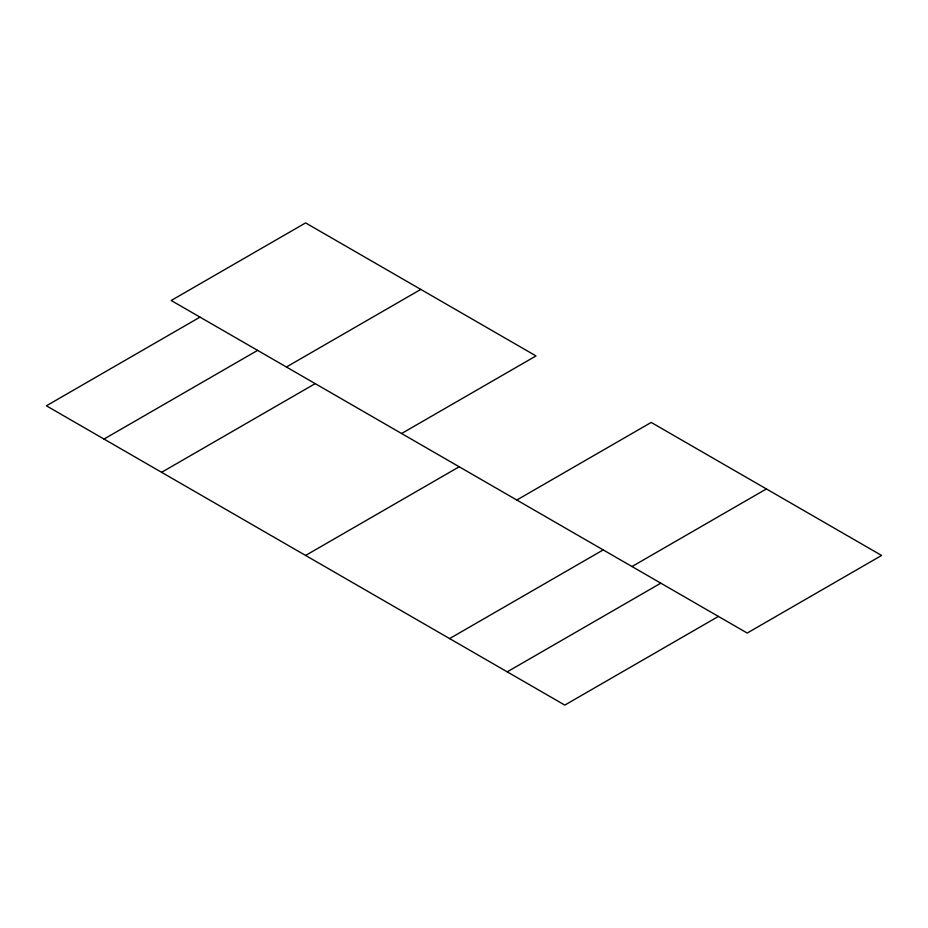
<?xml version="1.0" encoding="UTF-8"?>
<svg xmlns="http://www.w3.org/2000/svg" width="928" height="928" viewBox="0 0 928 928"><rect width="100%" height="100%" fill="white"/><g stroke="black" fill="none" stroke-linecap="round" stroke-linejoin="round"><path stroke-width="1.39" d="M199.996 317.121L46.4 405.803L564.804 705.094L718.4 616.424M104.006 439.06L257.601 350.378M286.404 367.001L420.802 289.408M161.6 472.317L315.195 383.635M401.604 433.515L536.001 355.923L305.602 222.906L171.204 300.498L747.202 633.047L881.6 555.454L651.201 422.426L516.803 500.03M305.602 555.454L459.198 466.772M449.604 638.592L603.2 549.91M632.003 566.532L766.4 488.94M507.198 671.849L660.806 583.167"/></g></svg>
